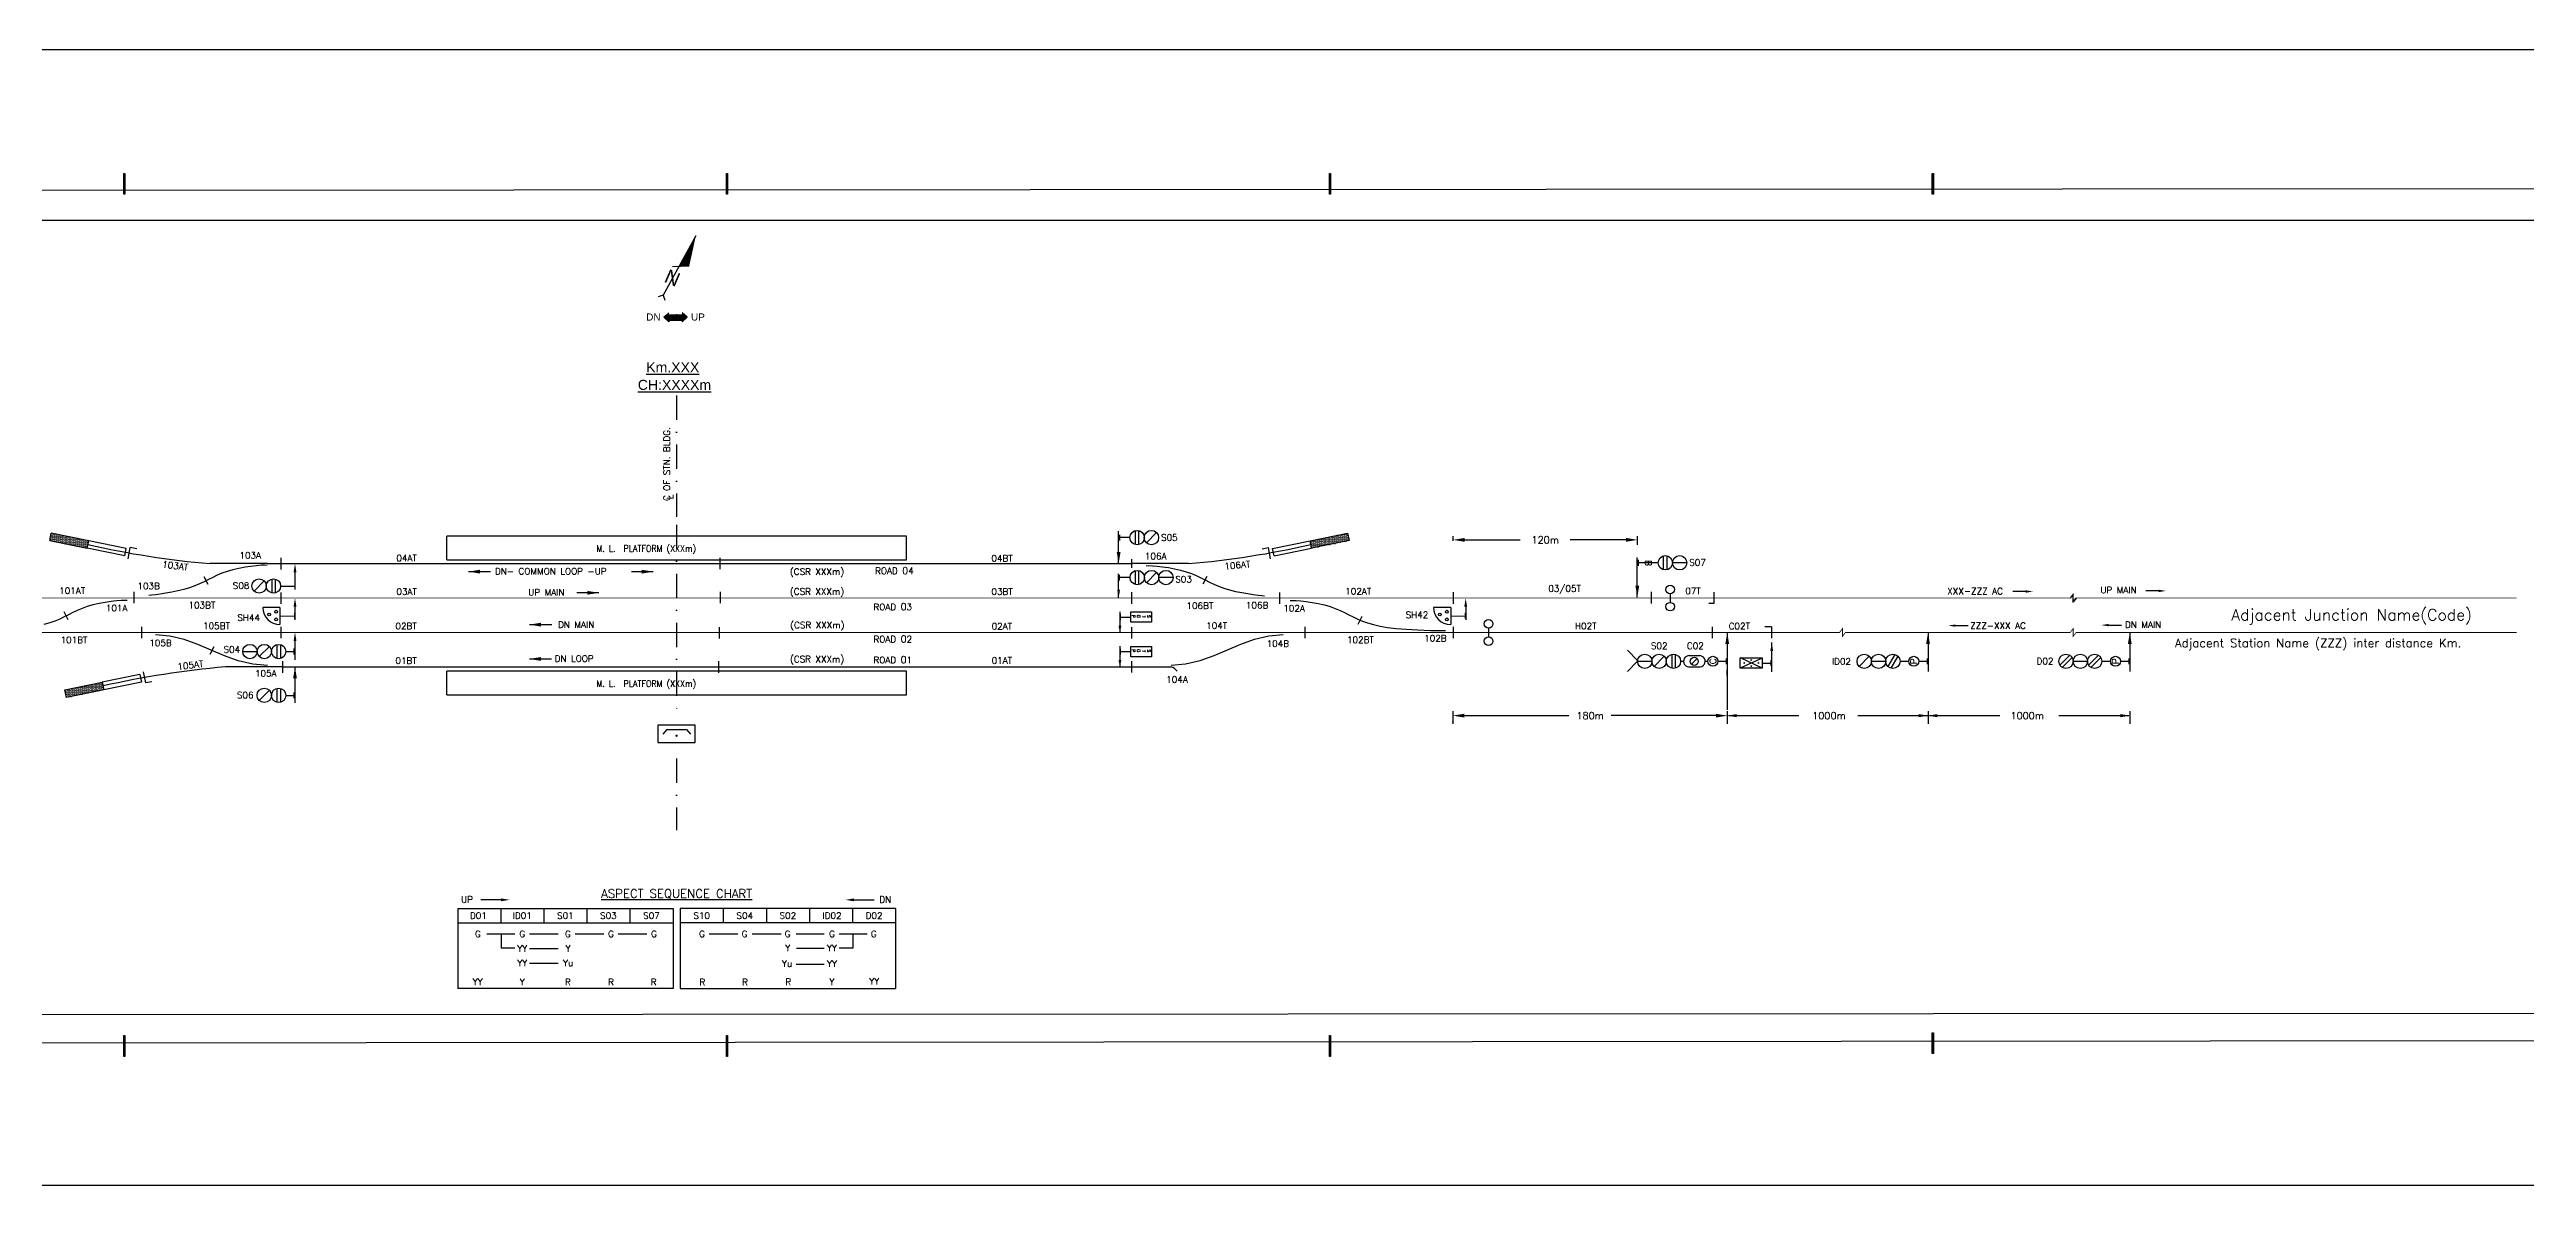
# Model space of a CAD drawing. Extents: x -19435 to 6205, y 191 to 8484.
# Drawn here: x -18942 to -18295, y 8187 to 8484 of the extents above; entities that cross this region are included whole.
import ezdxf
from ezdxf.enums import TextEntityAlignment as Align

# ---------------------------------------------------------------- set-up
doc = ezdxf.new("R2010")
doc.units = 0
doc.header["$LTSCALE"] = 0.5
doc.linetypes.add('DASHDOT', pattern=[25.4, 12.7, -6.35, 0, -6.35])
doc.linetypes.add('HIDDEN', pattern=[0.375, 0.25, -0.125])
doc.layers.get('0').update_dxf_attribs({"linetype": 'CONTINUOUS'})
doc.layers.get('DEFPOINTS').update_dxf_attribs({"linetype": 'CONTINUOUS'})
doc.layers.add('CHAINAGE', color=250, linetype='CONTINUOUS')
doc.layers.add('DIM', color=7, linetype='CONTINUOUS')
doc.styles.add('ARIAL', font='arial.ttf')
doc.styles.add('ROMANS', font='ROMANS.shx')
doc.dimstyles.get("Standard").update_dxf_attribs({"dimtxt": 0.18, "dimasz": 0.18, "dimexe": 0.18, "dimexo": 0.0625, "dimgap": 0.09, "dimtad": 0, "dimtih": 1, "dimtoh": 1, "dimdec": 4, "dimzin": 0, "dimdsep": 46, "dimtxsty": 'Standard', "dimcen": 0.09, "dimadec": 0, "dimazin": 0, "dimtfac": 1, "dimtdec": 4, "dimtofl": 0, "dimtmove": 0, "dimatfit": 3, "dimfxl": 1, "dimtolj": 1, "dimtzin": 0, "dimarcsym": 0})

# ---------------------------------------------------------------- blocks, each defined once
blk = doc.blocks.new('*D144')
at = {"color": 0, "lineweight": -2, "ltscale": 5, "transparency": 16777216}
for p, q in [((-18575.02, 8355.14), (-18575.02, 8356.39)), ((-18572.02, 8355.39), (-18557.49, 8355.39)), ((-18529.88, 8355.39), (-18544.41, 8355.39)), ((-18526.88, 8354.13), (-18526.88, 8356.39))]:
    blk.add_line(p, q, dxfattribs=at)
at = {"color": 0, "ltscale": 5, "transparency": 16777216}
for points in [[(-18572.02, 8355.89), (-18572.02, 8354.89), (-18575.02, 8355.39)], [(-18529.88, 8355.89), (-18529.88, 8354.89), (-18526.88, 8355.39)]]:
    blk.add_solid(points, dxfattribs=at)
at = {"layer": 'DEFPOINTS', "color": 0, "ltscale": 5, "transparency": 16777216}
for p in [(-18526.88, 8355.39), (-18575.02, 8350.14), (-18526.88, 8349.13)]:
    blk.add_point(p, dxfattribs=at)
at = {"color": 0, "ltscale": 5, "transparency": 16777216, "insert": (-18550.95, 8355.39), "char_height": 1.86, "attachment_point": 5, "style": 'ROMANS'}
blk.add_mtext('\\A1;120m', dxfattribs=at)
blk = doc.blocks.new('*D145')
at = {"color": 0, "lineweight": -2, "transparency": 16777216}
for p, q in [((-18503.38, 8318.45), (-18503.38, 8310.95)), ((-18575.07, 8307.77), (-18575.07, 8307.95)), ((-18572.07, 8309.45), (-18544.77, 8309.45)), ((-18506.38, 8309.45), (-18533.69, 8309.45))]:
    blk.add_line(p, q, dxfattribs=at)
at = {"color": 0, "transparency": 16777216}
for points in [[(-18572.07, 8309.95), (-18572.07, 8308.95), (-18575.07, 8309.45)], [(-18506.38, 8309.95), (-18506.38, 8308.95), (-18503.38, 8309.45)]]:
    blk.add_solid(points, dxfattribs=at)
at = {"layer": 'DEFPOINTS', "color": 0, "transparency": 16777216}
for p in [(-18575.07, 8316.77), (-18503.38, 8309.45), (-18503.38, 8309.45)]:
    blk.add_point(p, dxfattribs=at)
at = {"color": 0, "transparency": 16777216, "insert": (-18539.23, 8309.45), "char_height": 1.86, "attachment_point": 5, "style": 'ROMANS'}
blk.add_mtext('\\A1;180m', dxfattribs=at)

msp = doc.modelspace()

# ---------------------------------------------------------------- hatches: boundary and pattern name
h = msp.add_hatch(color=256)
h.dxf.hatch_style = 1
h.paths.add_polyline_path([(-18921.9776, 8451.1719), (-18922.2647, 8451.1719), (-18922.2647, 8445.7474), (-18921.9776, 8445.7474)])
h = msp.add_hatch(color=256)
h.dxf.hatch_style = 1
h.paths.add_polyline_path([(-18764.521, 8451.1719), (-18764.8081, 8451.1719), (-18764.8081, 8445.7474), (-18764.521, 8445.7474)])
h = msp.add_hatch(color=256)
h.dxf.hatch_style = 1
h.paths.add_polyline_path([(-18607.0253, 8451.1719), (-18607.3123, 8451.1719), (-18607.3123, 8445.7474), (-18607.0253, 8445.7474)])
h = msp.add_hatch(color=256)
h.dxf.hatch_style = 1
h.paths.add_polyline_path([(-18449.554, 8451.1719), (-18449.8411, 8451.1719), (-18449.8411, 8445.7474), (-18449.554, 8445.7474)])
h = msp.add_hatch(color=256)
h.dxf.hatch_style = 1
h.paths.add_polyline_path([(-18772.7986, 8434.8671), (-18777.2216, 8426.8701), (-18774.5402, 8426.9876)])
h = msp.add_hatch(color=256)
h.dxf.hatch_style = 1
h.paths.add_polyline_path([(-18779.8508, 8414.3529), (-18779.8508, 8414.7475), (-18781.1942, 8413.5718), (-18779.8508, 8412.396), (-18779.8508, 8412.7906), (-18776.395, 8412.7906), (-18776.395, 8412.396), (-18775.0516, 8413.5718), (-18776.395, 8414.7475), (-18776.395, 8414.3529)])
h = msp.add_hatch()
h.set_pattern_fill('DOTS', color=256, scale=4.8)
h.set_pattern_definition([(0, (-19383.2943, 8360.68478), (0.15, 0.3), [0, -0.3])])
h.paths.add_polyline_path([(-18931.3974, 8355.1401), (-18931.7983, 8353.1806), (-18941.5954, 8355.1847), (-18941.1946, 8357.1441)])
h = msp.add_hatch()
h.set_pattern_fill('DOTS', color=256, scale=4.8)
h.set_pattern_definition([(0, (-19201.87638, 8392.87835), (0.15, 0.3), [0, -0.3])])
h.paths.add_polyline_path([(-18612.3888, 8355.1404), (-18611.988, 8353.181), (-18602.1908, 8355.1851), (-18602.5916, 8357.1445)])
h = msp.add_hatch()
h.set_pattern_fill('DOTS', color=256, scale=4.8)
h.set_pattern_definition([(0, (-19379.35213, 8369.69763), (0.15, 0.3), [0, -0.3])])
h.paths.add_polyline_path([(-18927.4553, 8316.2212), (-18927.8561, 8318.1807), (-18937.6532, 8316.1766), (-18937.2524, 8314.2172)])
h = msp.add_hatch(color=256)
h.dxf.hatch_style = 1
h.paths.add_polyline_path([(-18921.9776, 8225.8387), (-18922.2647, 8225.8387), (-18922.2647, 8220.4142), (-18921.9776, 8220.4142)])
h = msp.add_hatch(color=256)
h.dxf.hatch_style = 1
h.paths.add_polyline_path([(-18764.521, 8225.8387), (-18764.8081, 8225.8387), (-18764.8081, 8220.4142), (-18764.521, 8220.4142)])
h = msp.add_hatch(color=256)
h.dxf.hatch_style = 1
h.paths.add_polyline_path([(-18607.0253, 8225.8387), (-18607.3123, 8225.8387), (-18607.3123, 8220.4142), (-18607.0253, 8220.4142)])
h = msp.add_hatch(color=256)
h.dxf.hatch_style = 1
h.paths.add_polyline_path([(-18449.554, 8226.5887), (-18449.8411, 8226.5887), (-18449.8411, 8221.1642), (-18449.554, 8221.1642)])

# ---------------------------------------------------------------- linework, layer by layer
for p, q in [((-19394.8511, 8446.5908), (-17662.1127, 8447.4938)), ((-17669.1788, 8438.8608), (-19368.7605, 8438.8608)), ((-18772.7986, 8434.8671), (-18781.3674, 8419.3743)), ((-18778.9407, 8426.7948), (-18774.5402, 8426.9876)), ((-18781.3674, 8419.3743), (-18782.681, 8418.9161)), ((-18781.3674, 8419.3743), (-18780.8933, 8418.0664)), ((-18941.5954, 8355.1847), (-18941.1946, 8357.1441)), ((-18921.1143, 8350.4162), (-18920.5438, 8353.3615)), ((-18662.1816, 8356.7319), (-18662.1816, 8355.2319)), ((-18659.4296, 8355.9819), (-18662.1816, 8355.9819)), ((-18658.0046, 8354.1617), (-18658.0046, 8357.8021)), ((-18657.1046, 8354.1617), (-18657.1046, 8357.8021)), ((-18652.48, 8357.3089), (-18655.1292, 8354.6548)), ((-18622.6719, 8350.4166), (-18623.2424, 8353.3618)), ((-18884.7624, 8349.1867), (-18899.6581, 8349.173)), ((-18881.1982, 8350.6856), (-18881.1982, 8347.6856)), ((-18766.5153, 8350.7053), (-18766.5153, 8347.7053)), ((-18659.0238, 8350.3121), (-18659.0238, 8348.0621)), ((-18644.1281, 8349.1734), (-18659.0238, 8349.1871)), ((-18657.9776, 8343.7108), (-18657.9776, 8347.3512)), ((-18657.0776, 8343.7108), (-18657.0776, 8347.3512)), ((-18652.4529, 8346.8581), (-18655.1022, 8344.204)), ((-18526.7015, 8350.1468), (-18526.7015, 8348.6468)), ((-18521.4515, 8349.3968), (-18526.7015, 8349.3968)), ((-18520.0265, 8347.5766), (-18520.0265, 8351.217)), ((-18519.1265, 8347.5766), (-18519.1265, 8351.217)), ((-18513.9515, 8349.3968), (-18517.7015, 8349.3968)), ((-18919.6368, 8341.8521), (-18919.6368, 8338.8521)), ((-18900.187, 8343.6992), (-18901.2414, 8345.7429)), ((-18888.2207, 8341.9952), (-18885.5715, 8344.6493)), ((-18883.5961, 8345.1424), (-18883.5961, 8341.502)), ((-18882.6961, 8345.1424), (-18882.6961, 8341.502)), ((-18881.198, 8341.6542), (-18881.198, 8338.6542)), ((-18877.5254, 8346.3281), (-18877.5254, 8342.4514)), ((-18766.4977, 8341.8119), (-18766.4977, 8338.8119)), ((-18662.2573, 8346.281), (-18662.2573, 8344.781)), ((-18659.4026, 8345.531), (-18662.2573, 8345.531)), ((-18659.0617, 8341.6871), (-18659.0617, 8338.6871)), ((-18648.1526, 8345.531), (-18651.9026, 8345.5293)), ((-18640.3377, 8343.8951), (-18639.2834, 8345.9387)), ((-18620.3549, 8341.6495), (-18620.3549, 8338.6495)), ((-18575.0219, 8341.6871), (-18575.0219, 8338.6871)), ((-18523.2798, 8341.7746), (-18523.2798, 8338.7746)), ((-18518.3298, 8341.3121), (-18518.3298, 8339.0621)), ((-18506.9071, 8341.7325), (-18506.9071, 8338.7325)), ((-18425.4303, 8341.8978), (-18428.8053, 8341.8978)), ((-18413.0367, 8341.2041), (-18413.7995, 8340.1871)), ((-18413.0367, 8339.1438), (-18413.0367, 8341.2041)), ((-18413.0367, 8339.17), (-18413.0367, 8341.2041)), ((-18413.0367, 8339.17), (-18412.274, 8340.1871)), ((-18412.274, 8340.1871), (-18413.0367, 8339.17)), ((-18390.7154, 8342.052), (-18394.0904, 8342.052)), ((-18936.7314, 8334.5183), (-18937.7857, 8336.562)), ((-18661.8722, 8334.4391), (-18661.8722, 8335.9391)), ((-18661.8722, 8335.1891), (-18659.1775, 8335.1891)), ((-18599.845, 8333.4023), (-18598.7907, 8335.446)), ((-18917.609, 8332.6871), (-18917.609, 8329.6871)), ((-18898.6931, 8327.4784), (-18899.7474, 8325.4348)), ((-18886.87, 8324.8809), (-18884.2208, 8327.535)), ((-18882.2454, 8328.0281), (-18882.2454, 8324.3877)), ((-18881.3454, 8328.0281), (-18881.3454, 8324.3877)), ((-18881.1982, 8332.6871), (-18881.1982, 8329.6871)), ((-18877.7212, 8325.4579), (-18877.7212, 8326.9579)), ((-18877.7212, 8325.4579), (-18877.7212, 8326.9579)), ((-18877.5239, 8328.7906), (-18877.5239, 8324.076)), ((-18766.6877, 8332.5913), (-18766.6877, 8329.5913)), ((-18661.8722, 8325.4394), (-18661.8722, 8326.9394)), ((-18659.0238, 8332.6006), (-18659.0238, 8329.6006)), ((-18613.7159, 8332.6871), (-18613.7159, 8329.6871)), ((-18575.0219, 8332.6871), (-18575.0219, 8329.6871)), ((-18565.7316, 8332.3121), (-18565.7316, 8330.0621)), ((-18507.3059, 8332.6871), (-18507.3059, 8329.6871)), ((-18491.8431, 8332.6871), (-18491.8431, 8329.6871)), ((-18491.7727, 8320.8984), (-18491.7727, 8328.5648)), ((-18443.8043, 8332.9834), (-18440.4293, 8332.9834)), ((-18403.8041, 8333.1106), (-18400.4291, 8333.1106)), ((-18917.1722, 8320.9451), (-18916.6016, 8317.9998)), ((-18880.8202, 8322.1746), (-18895.7159, 8322.1883)), ((-18891.1704, 8326.2079), (-18887.4204, 8326.2096)), ((-18880.8202, 8323.6746), (-18880.8202, 8320.6746)), ((-18879.9204, 8326.2079), (-18877.7212, 8326.2079)), ((-18766.8903, 8323.6827), (-18766.8903, 8320.6827)), ((-18661.8722, 8326.1894), (-18659.1775, 8326.1894)), ((-18659.0238, 8323.687), (-18659.0238, 8320.687)), ((-18652.5929, 8322.187), (-18648.727, 8322.187)), ((-18529.4746, 8326.5247), (-18526.8229, 8323.873)), ((-18529.4746, 8321.0038), (-18526.8229, 8323.6555)), ((-18526.8229, 8323.6555), (-18523.0729, 8323.6555)), ((-18522.5238, 8322.3297), (-18519.8721, 8324.9813)), ((-18517.8979, 8325.4757), (-18517.8979, 8321.8353)), ((-18516.9979, 8325.4757), (-18516.9979, 8321.8353)), ((-18515.5729, 8323.6555), (-18514.7962, 8323.6555)), ((-18513.4373, 8322.1669), (-18510.55, 8322.1665)), ((-18513.4324, 8325.1425), (-18510.5452, 8325.1421)), ((-18512.7594, 8322.9013), (-18511.2745, 8324.3863)), ((-18509.1723, 8323.6555), (-18508.4479, 8323.6555)), ((-18505.8229, 8323.6555), (-18503.5729, 8323.6555)), ((-18503.5729, 8322.9055), (-18503.5729, 8324.4055)), ((-18503.4059, 8319.9291), (-18503.4059, 8321.4291)), ((-18494.26, 8321.8734), (-18499.9412, 8324.5257)), ((-18494.3147, 8324.4985), (-18499.8878, 8321.9346)), ((-18494.2483, 8323.1966), (-18491.9225, 8323.1913)), ((-18491.9225, 8322.4466), (-18491.9225, 8323.9466)), ((-18468.951, 8322.3297), (-18466.2994, 8324.9813)), ((-18465.7502, 8323.6555), (-18462.0002, 8323.6555)), ((-18459.5935, 8325.4541), (-18461.4346, 8322.3136)), ((-18458.8171, 8324.9989), (-18460.6582, 8321.8584)), ((-18458.2502, 8323.6555), (-18456.0002, 8323.6555)), ((-18453.3752, 8323.6555), (-18451.1252, 8323.6555)), ((-18451.1252, 8322.9055), (-18451.1252, 8324.4055)), ((-18413.9505, 8325.2608), (-18416.5246, 8322.6866)), ((-18413.3141, 8324.6244), (-18415.8882, 8322.0502)), ((-18413.0444, 8323.6555), (-18409.2944, 8323.6555)), ((-18406.4505, 8325.2608), (-18409.0246, 8322.6866)), ((-18405.8141, 8324.6244), (-18408.3882, 8322.0502)), ((-18405.5444, 8323.6555), (-18403.2944, 8323.6555)), ((-18400.6694, 8323.6555), (-18398.4194, 8323.6555)), ((-18398.4194, 8322.9055), (-18398.4194, 8324.4055)), ((-18886.8715, 8313.4245), (-18884.2223, 8316.0785)), ((-18882.2469, 8316.5717), (-18882.2469, 8312.9313)), ((-18881.3469, 8316.5717), (-18881.3469, 8312.9313)), ((-18879.9219, 8314.7515), (-18877.7227, 8314.7515)), ((-18877.7227, 8314.0015), (-18877.7227, 8315.5015)), ((-18575.0748, 8310.5894), (-18575.0748, 8307.3095)), ((-18503.4059, 8310.5932), (-18503.4059, 8307.3133)), ((-18502.9754, 8309.4507), (-18484.6758, 8309.4507)), ((-18469.2578, 8309.4507), (-18450.9581, 8309.4507)), ((-18450.9403, 8310.5902), (-18450.9403, 8307.3103)), ((-18450.5276, 8309.4507), (-18432.228, 8309.4507)), ((-18416.81, 8309.4507), (-18398.5104, 8309.4507)), ((-18398.2166, 8310.5932), (-18398.2166, 8307.3133)), ((-18780.3754, 8305.797), (-18781.4145, 8304.5835)), ((-18780.3914, 8305.797), (-18775.2441, 8305.797)), ((-18775.2601, 8305.797), (-18774.221, 8304.5835)), ((-18835.029, 8259.0639), (-18778.779, 8259.0639)), ((-18835.029, 8259.0639), (-18835.029, 8238.1208)), ((-18823.7, 8261.3121), (-18828.95, 8261.3121)), ((-18823.779, 8259.0639), (-18823.779, 8255.3139)), ((-18812.529, 8259.0639), (-18812.529, 8255.3139)), ((-18801.279, 8259.0639), (-18801.279, 8255.3139)), ((-18790.029, 8259.0639), (-18790.029, 8255.3139)), ((-18778.779, 8259.0639), (-18778.779, 8238.1208)), ((-18776.904, 8259.0639), (-18776.904, 8238.1735)), ((-18720.6437, 8259.0639), (-18776.904, 8259.0639)), ((-18765.654, 8259.0639), (-18765.654, 8255.3139)), ((-18754.404, 8259.0639), (-18754.404, 8255.3139)), ((-18743.154, 8259.0639), (-18743.154, 8255.3139)), ((-18731.904, 8259.0639), (-18731.904, 8255.3139)), ((-18731.904, 8258.6889), (-18731.904, 8255.3139)), ((-18731.4656, 8261.3121), (-18726.2156, 8261.3121)), ((-18720.6437, 8259.0639), (-18720.653, 8238.1735)), ((-18835.029, 8255.3139), (-18778.779, 8255.3139)), ((-18827.3848, 8252.3991), (-18820.1054, 8252.3991)), ((-18823.6348, 8252.3991), (-18823.6348, 8248.712)), ((-18816.279, 8252.3991), (-18808.779, 8252.3991)), ((-18804.3606, 8252.3991), (-18796.8606, 8252.3991)), ((-18793.1106, 8252.3991), (-18785.6106, 8252.3991)), ((-18720.6454, 8255.3139), (-18776.904, 8255.3139)), ((-18769.3221, 8252.3991), (-18761.8221, 8252.3991)), ((-18758.0721, 8252.3991), (-18750.5721, 8252.3991)), ((-18746.5927, 8252.3991), (-18739.3221, 8252.3991)), ((-18735.3575, 8252.3991), (-18728.0721, 8252.3991)), ((-18731.8221, 8252.3991), (-18731.8221, 8248.712)), ((-18820.0993, 8248.712), (-18823.6348, 8248.712)), ((-18816.279, 8248.5871), (-18808.779, 8248.5871)), ((-18816.279, 8244.8041), (-18808.779, 8244.8041)), ((-18746.5927, 8244.5425), (-18739.3221, 8244.5425)), ((-18746.5579, 8248.6964), (-18739.3221, 8248.6964)), ((-18739.0715, 8248.6964), (-18739.0579, 8248.6964)), ((-18731.8221, 8248.712), (-18735.3575, 8248.712)), ((-18778.779, 8238.1208), (-18835.029, 8238.1208)), ((-18776.904, 8238.1735), (-18720.653, 8238.1735)), ((-19368.7481, 8231.1107), (-17669.3322, 8231.9919)), ((-19368.7481, 8231.1107), (-17669.3322, 8231.9919)), ((-19394.8511, 8223.6119), (-17661.9968, 8225.0887))]:
    msp.add_line(p, q)
at = {"linetype": 'DASHDOT'}
msp.add_line((-18777.8463, 8414.3529), (-18777.8463, 8412.7906), dxfattribs=at)
at = {"linetype": 'Continuous'}
for p, q in [((-18941.5954, 8355.1847), (-18931.7983, 8353.1806)), ((-18931.3974, 8355.1401), (-18941.1946, 8357.1441)), ((-18931.7983, 8353.1806), (-18931.3974, 8355.1401)), ((-18922.0011, 8351.1766), (-18931.7983, 8353.1806)), ((-18921.6003, 8353.136), (-18931.3974, 8355.1401)), ((-18922.0011, 8351.1766), (-18921.6003, 8353.136)), ((-18622.1859, 8353.1364), (-18612.3888, 8355.1404)), ((-18621.7851, 8351.1769), (-18622.1859, 8353.1364)), ((-18621.7851, 8351.1769), (-18611.988, 8353.181)), ((-18612.3888, 8355.1404), (-18602.5916, 8357.1445)), ((-18611.988, 8353.181), (-18612.3888, 8355.1404)), ((-18602.1908, 8355.1851), (-18611.988, 8353.181)), ((-18602.5916, 8357.1445), (-18602.1908, 8355.1851)), ((-18937.6532, 8316.1766), (-18927.8561, 8318.1807)), ((-18937.2524, 8314.2172), (-18937.6532, 8316.1766)), ((-18927.4553, 8316.2212), (-18937.2524, 8314.2172)), ((-18918.059, 8320.1847), (-18927.8561, 8318.1807)), ((-18927.8561, 8318.1807), (-18927.4553, 8316.2212)), ((-18917.6582, 8318.2253), (-18927.4553, 8316.2212)), ((-18918.059, 8320.1847), (-18917.6582, 8318.2253))]:
    msp.add_line(p, q, dxfattribs=at)
at = {"ltscale": 5}
for p, q in [((-18918.8684, 8353.0369), (-18920.5438, 8353.3615)), ((-18833.6876, 8356.3877), (-18837.8446, 8356.3877)), ((-18837.8446, 8350.1708), (-18837.8446, 8356.3877)), ((-18791.9989, 8356.3877), (-18833.6932, 8356.3877)), ((-18768.7939, 8356.3877), (-18791.9989, 8356.3877)), ((-18717.8325, 8356.3877), (-18769.6938, 8356.3877)), ((-18717.8325, 8350.1708), (-18717.8325, 8356.3877)), ((-18624.9178, 8353.0373), (-18623.2424, 8353.3618)), ((-18877.5254, 8346.9367), (-18877.5254, 8346.3281)), ((-18877.5254, 8337.9371), (-18877.5254, 8334.4786)), ((-18571.7219, 8337.9371), (-18571.7219, 8334.4786)), ((-18506.9071, 8338.7325), (-18508.2386, 8338.7325)), ((-18491.8431, 8332.6871), (-18493.5496, 8332.6871)), ((-18833.6876, 8321.0675), (-18837.8446, 8321.0675)), ((-18837.8446, 8314.8506), (-18837.8446, 8321.0675)), ((-18791.9989, 8321.0675), (-18833.6932, 8321.0675)), ((-18768.7939, 8321.0675), (-18791.9989, 8321.0675)), ((-18717.8325, 8321.0675), (-18769.6938, 8321.0675)), ((-18717.8325, 8314.8506), (-18717.8325, 8321.0675)), ((-18914.9262, 8318.3244), (-18916.6016, 8317.9998))]:
    msp.add_line(p, q, dxfattribs=at)
at = {"linetype": 'HIDDEN', "ltscale": 27}
msp.add_line((-18877.5239, 8329.003), (-18877.5239, 8328.7906), dxfattribs=at)
for points in [[(-18922.2647, 8451.1719), (-18921.9776, 8451.1719), (-18921.9776, 8445.7474), (-18922.2647, 8445.7474)], [(-18764.8081, 8451.1719), (-18764.521, 8451.1719), (-18764.521, 8445.7474), (-18764.8081, 8445.7474)], [(-18607.3123, 8451.1719), (-18607.0253, 8451.1719), (-18607.0253, 8445.7474), (-18607.3123, 8445.7474)], [(-18449.8411, 8451.1719), (-18449.554, 8451.1719), (-18449.554, 8445.7474), (-18449.8411, 8445.7474)], [(-18653.7775, 8336.5391), (-18653.7775, 8333.8391), (-18659.1775, 8333.8391), (-18659.1775, 8336.5391)], [(-18653.7775, 8327.5394), (-18653.7775, 8324.8394), (-18659.1775, 8324.8394), (-18659.1775, 8327.5394)], [(-18499.9961, 8324.5831), (-18494.238, 8324.5831), (-18494.238, 8321.8388), (-18499.9961, 8321.8388)], [(-18773.0051, 8306.9573), (-18782.7551, 8306.9573), (-18782.7551, 8302.4573), (-18773.0051, 8302.4573)], [(-18922.2647, 8225.8387), (-18921.9776, 8225.8387), (-18921.9776, 8220.4142), (-18922.2647, 8220.4142)], [(-18764.8081, 8225.8387), (-18764.521, 8225.8387), (-18764.521, 8220.4142), (-18764.8081, 8220.4142)], [(-18607.3123, 8225.8387), (-18607.0253, 8225.8387), (-18607.0253, 8220.4142), (-18607.3123, 8220.4142)], [(-18449.8411, 8226.5887), (-18449.554, 8226.5887), (-18449.554, 8221.1642), (-18449.8411, 8221.1642)]]:
    msp.add_lwpolyline(points, close=True)
at = {"linetype": 'DASHDOT'}
for points in [[(-18777.8385, 8393.0803), (-18777.8385, 8361.3697)], [(-18777.8385, 8359.3387), (-18777.8385, 8309.6691)], [(-18777.8385, 8298.2255), (-18777.8385, 8279.4865)]]:
    msp.add_lwpolyline(points, dxfattribs=at)
at = {"linetype": 'ByBlock'}
for points in [[(-18884.7806, 8348.72), (-18885.4178, 8348.7633), (-18886.3846, 8348.7347), (-18887.6121, 8348.6359), (-18889.0311, 8348.4686), (-18890.5728, 8348.2346), (-18892.1682, 8347.9354), (-18893.7482, 8347.573), (-18895.244, 8347.1489), (-18896.6044, 8346.667), (-18897.8498, 8346.1399), (-18899.0185, 8345.5822), (-18900.149, 8345.0085), (-18901.2794, 8344.4335), (-18902.4482, 8343.8719), (-18903.6936, 8343.3382), (-18905.054, 8342.8472), (-18906.5501, 8342.4107), (-18908.1327, 8342.0302), (-18909.735, 8341.7042), (-18911.2903, 8341.4314), (-18912.7316, 8341.2104), (-18913.9924, 8341.0398), (-18915.0056, 8340.9184), (-18915.7046, 8340.8446)], [(-18655.1789, 8348.6284), (-18654.5417, 8348.6717), (-18653.5749, 8348.6431), (-18652.3475, 8348.5443), (-18650.9284, 8348.377), (-18649.3867, 8348.1429), (-18647.7914, 8347.8438), (-18646.2113, 8347.4813), (-18644.7155, 8347.0572), (-18643.3552, 8346.5754), (-18642.1098, 8346.0483), (-18640.941, 8345.4906), (-18639.8106, 8344.9169), (-18638.6801, 8344.3419), (-18637.5114, 8343.7803), (-18636.266, 8343.2466), (-18634.9056, 8342.7555), (-18633.4095, 8342.3191), (-18631.8268, 8341.9386), (-18630.2245, 8341.6126), (-18628.6693, 8341.3398), (-18627.2279, 8341.1188), (-18625.9672, 8340.9482), (-18624.9539, 8340.8267), (-18624.2549, 8340.753)], [(-18921.325, 8339.5391), (-18921.9622, 8339.5825), (-18922.929, 8339.5539), (-18924.1564, 8339.455), (-18925.5754, 8339.2877), (-18927.1171, 8339.0537), (-18928.7125, 8338.7545), (-18930.2926, 8338.3921), (-18931.7883, 8337.968), (-18933.1487, 8337.4861), (-18934.3941, 8336.959), (-18935.5629, 8336.4013), (-18936.6933, 8335.8276), (-18937.8238, 8335.2527), (-18938.9925, 8334.691), (-18940.2379, 8334.1573), (-18941.5983, 8333.6663), (-18943.0944, 8333.2298)], [(-18617.6081, 8339.5391), (-18616.9709, 8339.5825), (-18616.0041, 8339.5539), (-18614.7766, 8339.455), (-18613.3576, 8339.2877), (-18611.8159, 8339.0537), (-18610.2205, 8338.7545), (-18608.6405, 8338.3921), (-18607.1447, 8337.968), (-18605.7843, 8337.4861), (-18604.5389, 8336.959), (-18603.3702, 8336.4013), (-18602.2397, 8335.8276), (-18601.1093, 8335.2527), (-18599.9405, 8334.691), (-18598.6951, 8334.1573), (-18597.3347, 8333.6663), (-18595.8198, 8333.2298), (-18594.1051, 8332.8493), (-18592.1446, 8332.5233), (-18589.8916, 8332.2505), (-18587.3, 8332.0295), (-18584.3234, 8331.8589), (-18580.9154, 8331.7375), (-18577.0296, 8331.6637)], [(-18884.7239, 8322.5539), (-18888.5093, 8322.8685), (-18892.3457, 8323.7817), (-18895.9563, 8325.0727), (-18899.4468, 8326.5526), (-18902.9227, 8328.0326), (-18906.4896, 8329.3236), (-18910.2529, 8330.2368), (-18913.9979, 8330.5559)], [(-18648.6929, 8322.6413), (-18644.9075, 8322.9559), (-18641.0711, 8323.8691), (-18637.4605, 8325.1601), (-18633.97, 8326.6401), (-18630.4941, 8328.12), (-18626.9273, 8329.4111), (-18623.1639, 8330.3242), (-18619.4189, 8330.6433)]]:
    msp.add_lwpolyline(points, dxfattribs=at)
for points in [[(-18884.7624, 8349.1867), (-18833.8601, 8349.1867)], [(-18837.8446, 8350.1708), (-18816.173, 8350.1708)], [(-18833.8446, 8349.1871), (-18787.7965, 8349.1871)], [(-18816.173, 8350.1708), (-18791.6798, 8350.1708)], [(-18791.6798, 8350.1708), (-18717.8325, 8350.1708)], [(-18787.7965, 8349.1871), (-18659.0238, 8349.1871)], [(-18880.8202, 8322.189), (-18833.9906, 8322.189)], [(-18833.9584, 8322.1889), (-18788.2441, 8322.1869)], [(-18788.2441, 8322.1869), (-18652.5929, 8322.1874)], [(-18837.8446, 8314.8506), (-18816.173, 8314.8506)], [(-18816.173, 8314.8506), (-18791.6798, 8314.8506)], [(-18791.6798, 8314.8506), (-18717.8325, 8314.8506)]]:
    msp.add_lwpolyline(points)
at = {"ltscale": 5}
for points in [[(-18662.3783, 8340.1173), (-18662.3892, 8346.4832)], [(-18662.0392, 8336.5663), (-18662.0392, 8331.1871)], [(-18662.0392, 8327.5666), (-18662.0392, 8322.1874)]]:
    msp.add_lwpolyline(points, dxfattribs=at)
for points, const_width in [([(-19033.1446, 8340.1871), (-18560.5013, 8340.1871)], 0.225), ([(-18560.8506, 8340.1871), (-18413.7995, 8340.1871)], 0.225), ([(-18413.7995, 8340.1871), (-18413.0367, 8341.2041), (-18413.0367, 8339.17), (-18412.274, 8340.1871)], 0.2), ([(-18412.274, 8340.1871), (-18297.1782, 8340.1871)], 0.225), ([(-19088.681, 8331.1871), (-18474.0601, 8331.1871)], 0.225), ([(-18474.0601, 8331.1871), (-18473.2974, 8332.2041), (-18473.2974, 8330.17), (-18472.5346, 8331.1871)], 0.2), ([(-18472.5346, 8331.1871), (-18413.7995, 8331.1871)], 0.225), ([(-18413.7995, 8331.1871), (-18413.0367, 8332.2041), (-18413.0367, 8330.17), (-18412.274, 8331.1871)], 0.2), ([(-18412.274, 8331.1871), (-18297.1782, 8331.1871)], 0.225)]:
    msp.add_lwpolyline(points, dxfattribs=dict(const_width=const_width))
at = {"linetype": 'HIDDEN', "ltscale": 27}
msp.add_lwpolyline([(-18877.5239, 8329.003), (-18877.5239, 8328.7906)], dxfattribs=at)
at = {"const_width": 0.3}
msp.add_lwpolyline([(-18777.9878, 8304.2019, -1), (-18777.6878, 8304.2019, -1)], format="xyb", close=True, dxfattribs=at)
for centre, radius in [((-18657.5546, 8355.9819), 1.875), ((-18653.8046, 8355.9819), 1.875), ((-18657.5276, 8345.531), 1.875), ((-18653.7776, 8345.531), 1.875), ((-18650.0276, 8345.531), 1.875), ((-18519.5765, 8349.3968), 1.875), ((-18515.8265, 8349.3968), 1.875), ((-18886.8961, 8343.3222), 1.875), ((-18883.1461, 8343.3222), 1.875), ((-18518.3298, 8342.4371), 1.125), ((-18565.7316, 8333.4371), 1.125), ((-18518.3298, 8337.9371), 1.125), ((-18889.2954, 8326.2079), 1.875), ((-18885.5454, 8326.2079), 1.875), ((-18881.7954, 8326.2079), 1.875), ((-18565.7316, 8328.9371), 1.125), ((-18524.9479, 8323.6555), 1.875), ((-18521.1979, 8323.6555), 1.875), ((-18517.4479, 8323.6555), 1.875), ((-18512.017, 8323.6438), 1.05), ((-18507.1354, 8323.6555), 1.3125), ((-18498.95, 8323.2041), 0.1031), ((-18497.1201, 8323.9826), 0.1031), ((-18497.1201, 8322.3839), 0.1031), ((-18495.2695, 8323.2041), 0.1031), ((-18467.6252, 8323.6555), 1.875), ((-18463.8752, 8323.6555), 1.875), ((-18460.1252, 8323.6555), 1.875), ((-18454.6877, 8323.6555), 1.3125), ((-18414.9194, 8323.6555), 1.875), ((-18411.1694, 8323.6555), 1.875), ((-18407.4194, 8323.6555), 1.875), ((-18401.9819, 8323.6555), 1.3125), ((-18885.5469, 8314.7515), 1.875), ((-18881.7969, 8314.7515), 1.875)]:
    msp.add_circle(centre, radius)
at = {"linetype": 'Continuous'}
for centre, start, end in [((-18879.2899, 8584.3812), 257.1992661, 265.0507203), ((-18664.4964, 8584.3816), 274.9492797, 282.8007339), ((-18875.3477, 8086.9801), 94.9492797, 102.8007339)]:
    msp.add_arc(centre, 236.0885, start, end, dxfattribs=at)
for centre, radius, start, end in [((-18649.9788, 8318.5146), 3.8799, 41.4228092, 71.176614), ((-18513.3107, 8323.6569), 1.4864, 88.1202494, 277.6352764), ((-18510.6578, 8323.6569), 1.4864, 262.4543336, 92.2497907)]:
    msp.add_arc(centre, radius, start, end)
at = {"ltscale": 5}
for points in [[(-18877.9004, 8346.9367), (-18877.5254, 8349.1867), (-18877.1504, 8346.9367)], [(-18662.0039, 8342.3712), (-18662.3789, 8340.1212), (-18662.7539, 8342.3712)], [(-18877.8989, 8329.003), (-18877.5239, 8331.253), (-18877.1489, 8329.003)], [(-18662.4142, 8332.9528), (-18662.0392, 8331.1871), (-18661.6642, 8332.9528)], [(-18662.4142, 8323.9531), (-18662.0392, 8322.1874), (-18661.6642, 8323.9531)]]:
    msp.add_solid(points, dxfattribs=at)
for points in [[(-18830.3486, 8347.4003), (-18830.3486, 8346.7753), (-18832.2236, 8347.0878)], [(-18785.8027, 8347.3906), (-18785.8027, 8346.7656), (-18783.9277, 8347.0781)], [(-18800.0568, 8341.8697), (-18800.0568, 8341.2447), (-18798.1818, 8341.5572)], [(-18425.4303, 8342.2103), (-18425.4303, 8341.5853), (-18423.5553, 8341.8978)], [(-18390.7154, 8342.3645), (-18390.7154, 8341.7395), (-18388.8404, 8342.052)], [(-18814.4169, 8333.5492), (-18814.4169, 8332.9242), (-18816.2919, 8333.2367)], [(-18403.8041, 8332.7981), (-18403.8041, 8333.4231), (-18405.6791, 8333.1106)], [(-18492.1477, 8326.3319), (-18491.3977, 8326.3319), (-18491.7727, 8328.5819)], [(-18443.8043, 8332.6709), (-18443.8043, 8333.2959), (-18445.6793, 8332.9834)], [(-18814.4169, 8324.5801), (-18814.4169, 8323.9551), (-18816.2919, 8324.2676)], [(-18500.9309, 8309.8632), (-18500.9309, 8309.0382), (-18503.4059, 8309.4507)], [(-18453.3974, 8309.8632), (-18453.3974, 8309.0382), (-18450.9224, 8309.4507)], [(-18448.4831, 8309.8632), (-18448.4831, 8309.0382), (-18450.9581, 8309.4507)], [(-18400.6916, 8309.8632), (-18400.6916, 8309.0382), (-18398.2166, 8309.4507)], [(-18823.7, 8261.6871), (-18823.7, 8260.9371), (-18821.45, 8261.3121)], [(-18731.4656, 8261.6871), (-18731.4656, 8260.9371), (-18733.7156, 8261.3121)]]:
    msp.add_solid(points)
at = {"layer": 'CHAINAGE'}
msp.add_lwpolyline([(-17616.6814, 8186.668), (-19434.8692, 8186.668), (-19434.8692, 8483.5346), (-17616.6814, 8483.5346)], close=True, dxfattribs=at)
at = {"layer": 'DIM', "ltscale": 5}
for p, q in [((-18781.1942, 8413.5718), (-18779.8508, 8414.7475)), ((-18781.1942, 8413.5718), (-18779.8508, 8412.396)), ((-18779.8508, 8412.7906), (-18776.395, 8412.7906)), ((-18779.8508, 8412.7906), (-18779.8508, 8412.396)), ((-18775.0516, 8413.5718), (-18776.395, 8414.7475)), ((-18775.0516, 8413.5718), (-18776.395, 8412.396)), ((-18776.395, 8412.7906), (-18776.395, 8412.396)), ((-18881.2711, 8343.3222), (-18877.5254, 8343.3277)), ((-18881.4425, 8337.7415), (-18885.9425, 8337.7415)), ((-18881.4425, 8337.7415), (-18881.4425, 8333.2415)), ((-18881.4425, 8335.4915), (-18877.6925, 8335.4969)), ((-18877.6925, 8336.3453), (-18877.6925, 8334.8453)), ((-18575.639, 8337.7415), (-18580.139, 8337.7415)), ((-18575.639, 8337.7415), (-18575.639, 8333.2415)), ((-18575.639, 8335.4915), (-18571.889, 8335.4969)), ((-18571.889, 8336.3453), (-18571.889, 8334.8453))]:
    msp.add_line(p, q, dxfattribs=at)
for centre in [(-18884.2714, 8335.8914), (-18882.4462, 8336.6043), (-18882.4462, 8334.6011), (-18578.4679, 8335.8914), (-18576.6426, 8336.6043), (-18576.6426, 8334.6011)]:
    msp.add_circle(centre, 0.375, dxfattribs=at)
for centre in [(-18881.4425, 8337.7415), (-18575.639, 8337.7415)]:
    msp.add_arc(centre, 4.5, 180, 270, dxfattribs=at)
for points in [[(-18877.9004, 8346.9367), (-18877.1504, 8346.9367), (-18877.5254, 8349.1867)], [(-18877.9004, 8337.9371), (-18877.1504, 8337.9371), (-18877.5254, 8340.1871)], [(-18572.0969, 8337.9371), (-18571.3469, 8337.9371), (-18571.7219, 8340.1871)]]:
    msp.add_solid(points, dxfattribs=at)

# ---------------------------------------------------------------- texts
at = {"style": 'ROMANS'}
for s, p in [('C', (-18779.5525, 8366.296)), ('L', (-18778.7059, 8366.6263))]:
    msp.add_text(s, height=1.7, rotation=90, dxfattribs=at).set_placement(p, align=Align.CENTER)
at = {"style": 'ROMANS', "width": 0.9}
for p in [(-18798.8066, 8351.7926), (-18798.8066, 8316.4724)]:
    msp.add_text('M. L.  PLATFORM (XXXm)', height=1.6875, dxfattribs=at).set_placement(p, align=Align.BOTTOM_LEFT)
at = {"style": 'ROMANS'}
for s, height, p in [('04AT', 1.6875, (-18851.0506, 8349.2788)), ('DN- COMMON LOOP -UP', 1.6875, (-18825.2891, 8345.8333)), ('04BT', 1.6875, (-18695.6029, 8349.2192)), ('03AT', 1.6875, (-18851.0375, 8340.5082)), ('UP MAIN', 1.6875, (-18816.599, 8340.3348)), ('03BT', 1.6875, (-18695.6029, 8340.519)), ('XXX-ZZZ AC', 1.6875, (-18445.9235, 8340.6293)), ('02BT', 1.6875, (-18851.2761, 8331.5171)), ('DN MAIN', 1.6875, (-18808.809, 8331.8839)), ('02AT', 1.6875, (-18695.5687, 8331.4658)), ('ZZZ-XXX AC', 1.6875, (-18439.9283, 8331.6164)), ('Adjacent Junction Name(Code)', 3, (-18371.7485, 8333.4064)), ('Adjacent Station Name (ZZZ) inter distance Km.', 2.25, (-18386.4434, 8326.6337)), ('01BT', 1.6875, (-18851.2749, 8322.4771)), ('DN LOOP', 1.6875, (-18809.7005, 8323.0132)), ('01AT', 1.6875, (-18695.5687, 8322.5239))]:
    msp.add_text(s, height=height, dxfattribs=at).set_placement(p, align=Align.BOTTOM_LEFT)
for s, p in [('(CSR XXXm)', (-18734.0629, 8345.732)), ('101AT', (-18932.3206, 8340.7438)), ('(CSR XXXm)', (-18734.0629, 8340.545)), ('103BT', (-18898.3303, 8336.9736)), ('105BT', (-18894.5314, 8331.5744)), ('(CSR XXXm)', (-18734.0006, 8331.7647)), ('101BT', (-18931.7282, 8327.8879)), ('(CSR XXXm)', (-18734.0491, 8322.8746))]:
    msp.add_text(s, height=1.6875, dxfattribs=at).set_placement(p, align=Align.BOTTOM_RIGHT)
for s, rotation, p in [('B', 270, (-18523.9915, 8349.3366)), ('C', 90, (-18507.1354, 8323.6555)), ('P', 90, (-18454.6877, 8323.6555)), ('P', 90, (-18401.9819, 8323.6555))]:
    msp.add_text(s, height=1.6875, rotation=rotation, dxfattribs=at).set_placement(p, align=Align.MIDDLE)
for s, p in [('UP MAIN', (-18405.9296, 8342.2772)), ('DN MAIN', (-18399.5085, 8333.2342)), ('ID02', (-18476.0598, 8323.6303)), ('D02', (-18422.6055, 8323.7035))]:
    msp.add_text(s, height=1.6875, dxfattribs=at).set_placement(p, align=Align.MIDDLE_LEFT)
for s, p in [('UP', (-18834.1669, 8260.5621)), ('DN', (-18724.8973, 8260.5621))]:
    msp.add_text(s, height=1.6875, dxfattribs=at).set_placement(p)
for s, height, p in [('%%UASPECT SEQUENCE CHART', 2.25, (-18777.8314, 8262.8442)), ('D01', 1.6875, (-18829.6105, 8257.1889)), ('ID01', 1.6875, (-18818.154, 8257.1889)), ('S01', 1.6875, (-18806.904, 8257.1889)), ('S03', 1.6875, (-18795.654, 8257.1889)), ('S07', 1.6875, (-18784.404, 8257.1889)), ('S10', 1.6875, (-18771.279, 8257.1889)), ('S04', 1.6875, (-18760.029, 8257.1889)), ('S02', 1.6875, (-18748.779, 8257.1889)), ('ID02 ', 1.6875, (-18736.6526, 8257.1889)), ('D02', 1.6875, (-18726.255, 8257.1889)), ('G', 1.6875, (-18829.7468, 8252.3991)), ('YY', 1.6875, (-18818.154, 8248.5871)), ('G', 1.6875, (-18818.154, 8252.3991)), ('G', 1.6875, (-18806.2356, 8252.3991)), ('Y', 1.6875, (-18806.1843, 8248.5871)), ('G', 1.6875, (-18794.9856, 8252.3991)), ('G', 1.6875, (-18783.7356, 8252.3991)), ('G', 1.6875, (-18771.1971, 8252.3991)), ('G', 1.6875, (-18760.0913, 8252.3991)), ('Y', 1.6875, (-18748.8102, 8248.7335)), ('G', 1.6875, (-18748.8413, 8252.3991)), ('YY', 1.6875, (-18737.2835, 8248.7335)), ('G', 1.6875, (-18737.2318, 8252.3991)), ('G', 1.6875, (-18726.3413, 8252.3991)), ('YY', 1.6875, (-18818.154, 8244.8041)), ('Yu', 1.6875, (-18806.1867, 8244.7914)), ('Yu', 1.6875, (-18748.9898, 8244.6246)), ('YY', 1.6875, (-18737.2606, 8244.6297)), ('YY', 1.6875, (-18829.8097, 8239.9)), ('Y', 1.6875, (-18818.154, 8239.822)), ('R', 1.6875, (-18806.2356, 8239.822)), ('R', 1.6875, (-18794.9856, 8239.8614)), ('R', 1.6875, (-18783.8116, 8239.8614)), ('R', 1.6875, (-18771.1285, 8239.8109)), ('R', 1.6875, (-18759.9525, 8239.8109)), ('R', 1.6875, (-18748.6904, 8239.8839)), ('Y', 1.6875, (-18737.2606, 8239.8839)), ('YY', 1.6875, (-18726.2256, 8240.0377))]:
    msp.add_text(s, height=height, dxfattribs=at).set_placement(p, align=Align.MIDDLE)
at = {"insert": (-18781.2568, 8368.1969), "char_height": 1.6875, "attachment_point": 1, "rotation": 90, "style": 'ROMANS'}
msp.add_mtext_dynamic_manual_height_columns('OF STN. BLDG.', width=21.407901, gutter_width=11.25, heights=[5.8038], dxfattribs=at)
at = {"char_height": 1.6875, "attachment_point": 1, "style": 'ROMANS'}
for s, insert in [('ROAD {\\H1.08333x;0}4', (-18726.002, 8348.2696)), ('ROAD {\\H1.08333x;0}3', (-18726.4307, 8338.8405)), ('ROAD {\\H1.08333x;0}2', (-18726.4307, 8330.4114)), ('ROAD {\\H1.08333x;0}1', (-18726.4307, 8324.9826))]:
    msp.add_mtext_dynamic_manual_height_columns(s, width=21.407901, gutter_width=11.25, heights=[5.8038], dxfattribs=dict(at, insert=insert))
at = {"char_height": 0.8034, "width": 1.213379, "attachment_point": 9, "rotation": 270, "style": 'ROMANS'}
for insert in [(-18658.8966, 8335.0429), (-18658.8966, 8326.0432)]:
    msp.add_mtext('S\\PT\\PO\\PP', dxfattribs=dict(at, insert=insert))
at = {"attachment_point": 5, "style": 'ROMANS'}
for s, insert, char_height in [('\\A1;1000m', (-18476.8337, 8309.4507), 1.85625), ('1000m', (-18425.0568, 8309.4507), 1.86)]:
    msp.add_mtext(s, dxfattribs=dict(at, insert=insert, char_height=char_height))
at = {"style": 'ROMANS'}
for tag, p in [('S05', (-18649.1205, 8356.8528)), ('103A', (-18889.2176, 8352.1849)), ('103B', (-18915.7524, 8344.176)), ('S08', (-18891.6074, 8344.2528)), ('S03', (-18645.4106, 8345.9255)), ('102AT', (-18599.7906, 8342.7962)), ('03/05T', (-18545.8915, 8343.5308)), ('101A', (-18924.1193, 8338.4077)), ('106BT', (-18641.1572, 8339.0246)), ('104T', (-18636.7771, 8333.8151)), ('H02T', (-18540.3549, 8333.7209)), ('105B', (-18912.6506, 8329.2964)), ('S04', (-18894.0047, 8327.5897)), ('104B', (-18620.788, 8329.1166)), ('102BT', (-18599.2239, 8330.1221)), ('105A', (-18885.1496, 8321.3531)), ('S06', (-18890.5352, 8315.6668)), ('104A', (-18647.1251, 8319.7452))]:
    msp.add_attdef(tag, text='XXX', height=1.6875, dxfattribs=at).set_placement(p, align=Align.TOP_CENTER)
for tag, rotation, p in [('103AT', 352.777018, (-18908.9779, 8347.2807)), ('106AT', 5.5163412, (-18631.2322, 8347.4295)), ('105AT', 7.222982, (-18904.6821, 8321.2905))]:
    msp.add_attdef(tag, text='SXX', height=1.6875, rotation=rotation, dxfattribs=at).set_placement(p, align=Align.BOTTOM_CENTER)
for tag, p in [('C02T', (-18500.2416, 8331.5077)), ('S02', (-18521.1667, 8326.3444)), ('C02', (-18511.7374, 8326.3444))]:
    msp.add_attdef(tag, text='SXX', height=1.6875, dxfattribs=at).set_placement(p, align=Align.BOTTOM_CENTER)
at = {"layer": 'DIM', "ltscale": 5, "style": 'ARIAL'}
msp.add_text('N', height=3.6562, rotation=156.6871126, dxfattribs=at).set_placement((-18777.2305, 8423.1246), align=Align.MIDDLE_LEFT)
for s, p in [('DN', (-18785.7808, 8412.6955)), ('UP', (-18774.0791, 8412.7089))]:
    msp.add_text(s, height=1.86, dxfattribs=at).set_placement(p)
for s, p in [('%%UKm.XXX', (-18778.8404, 8399.1825)), ('%%UCH:XXXXm', (-18778.4046, 8394.5818))]:
    msp.add_text(s, height=2.625, dxfattribs=at).set_placement(p, align=Align.CENTER)
at = {"layer": 'DIM', "ltscale": 5, "style": 'ROMANS'}
for tag, p in [('106A', (-18655.5166, 8351.1204)), ('S07', (-18513.3213, 8349.4722)), ('07T', (-18514.3687, 8342.0336)), ('SH44', (-18892.5954, 8335.0542)), ('106B', (-18629.1224, 8338.3025)), ('102A', (-18619.3588, 8337.5042)), ('SH42', (-18587.4102, 8335.7971)), ('102B', (-18582.5547, 8329.6717))]:
    msp.add_attdef(tag, text='Sh', height=1.6875, dxfattribs=at).set_placement(p, align=Align.MIDDLE_LEFT)

# ---------------------------------------------------------------- dimensions: what is measured, and where the dimension line sits
at = {"ltscale": 5}
dim = msp.add_linear_dim(base=(-18526.8773, 8355.3874), p1=(-18575.0219, 8350.1439), p2=(-18526.8773, 8349.1296), text='120m', dimstyle='Standard', override={"dimtxt": 1.86, "dimasz": 3, "dimexe": 1, "dimexo": 5, "dimgap": 3, "dimdec": 0, "dimlfac": 2.5, "dimpost": 'm', "dimtxsty": 'ROMANS', "dimtdec": 2}, dxfattribs=at)
dim.commit()
dim.dimension.update_dxf_attribs({"geometry": '*D144', "text_midpoint": (-18550.9496, 8355.3874)})
dim = msp.add_linear_dim(base=(-18503.3832, 8309.447), p1=(-18575.0748, 8316.7742), p2=(-18503.3832, 8309.447), text='180m', dimstyle='Standard', override={"dimtxt": 1.86, "dimasz": 3, "dimexe": 1.5, "dimexo": 9, "dimgap": 2, "dimdec": 2, "dimlfac": 2.5, "dimpost": 'm', "dimtxsty": 'ROMANS'})
dim.commit()
dim.dimension.update_dxf_attribs({"geometry": '*D145', "text_midpoint": (-18539.229, 8309.447)})

# ---------------------------------------------------------------- leaders
for points in [[(-18662.3789, 8349.1871), (-18662.3789, 8357.6219)], [(-18832.2236, 8347.0878), (-18826.4863, 8347.0878)], [(-18783.9277, 8347.0781), (-18789.665, 8347.0781)], [(-18526.8988, 8340.3974), (-18526.8988, 8350.7775)], [(-18798.1818, 8341.5572), (-18803.9191, 8341.5572)], [(-18816.2919, 8333.2367), (-18810.3921, 8333.2367)], [(-18503.4059, 8331.1871), (-18503.4059, 8317.9803)], [(-18450.9581, 8331.1871), (-18450.9581, 8320.9644)], [(-18398.2523, 8331.1871), (-18398.2523, 8320.9644)], [(-18877.5254, 8322.189), (-18877.5254, 8312.8405)], [(-18816.2919, 8324.2676), (-18810.5546, 8324.2676)]]:
    msp.add_leader(points, dimstyle='Standard', override={"dimtxt": 2.25, "dimasz": 3, "dimexe": 2, "dimexo": 1, "dimgap": 2, "dimtad": 0, "dimdec": 2, "dimpost": 'mm', "dimtxsty": 'ROMANS', "dimtdec": 2}, dxfattribs=at)

doc.saveas('drawing.dxf')
